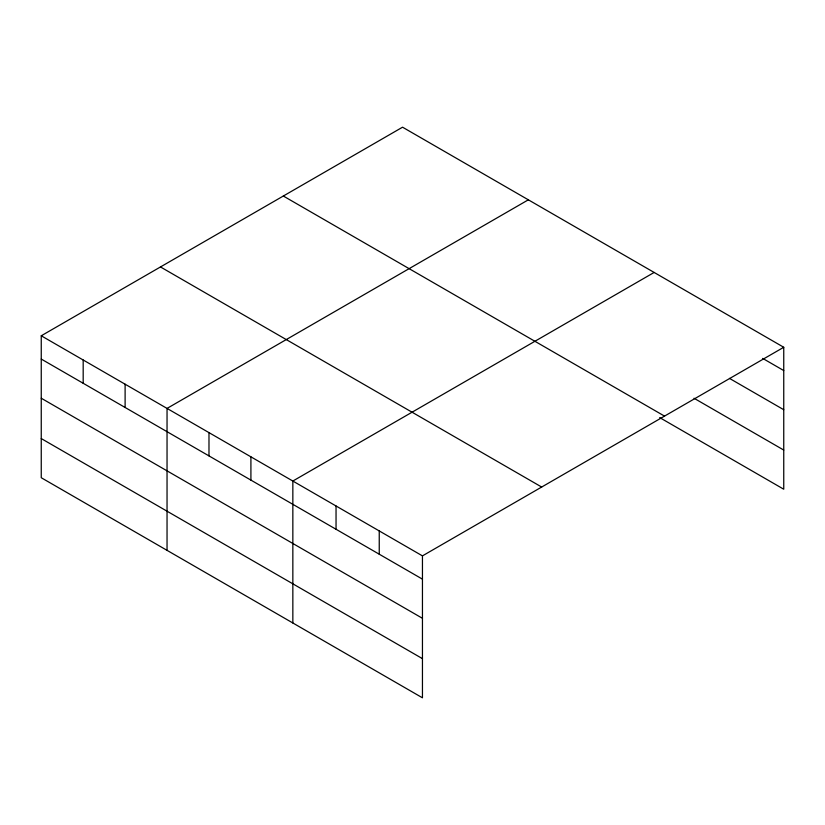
<?xml version="1.0" encoding="UTF-8"?>
<svg xmlns="http://www.w3.org/2000/svg" width="825" height="825" viewBox="0 0 825 825"><rect width="100%" height="100%" fill="white"/><g stroke="black" fill="none" stroke-linecap="round" stroke-linejoin="round"><path stroke-width="1.24" d="M422.452 618.307L422.452 555.875L41.25 335.785L41.25 477.727L422.452 697.806L422.452 618.307L41.25 398.228M41.25 335.785L402.548 127.194L783.75 347.273L783.75 489.215L659.68 417.584M528.351 199.815L167.042 408.416L167.042 550.347M654.143 272.446L292.844 481.037L292.844 622.978M422.452 555.875L783.75 347.273M762.702 358.401L783.75 370.559M729.465 378.376L783.75 409.716M694.021 398.248L783.75 450.058M283.326 196.03L664.517 416.109M160.483 266.949L541.674 487.039M41.25 359.061L422.452 579.15M41.25 438.57L422.452 658.649M379.242 530.929L379.242 554.204M336.043 505.983L336.043 529.258M250.913 456.833L250.913 480.109M208.983 432.62L208.983 455.905M125.111 384.202L125.111 407.488M83.181 359.999L83.181 383.274"/></g></svg>
